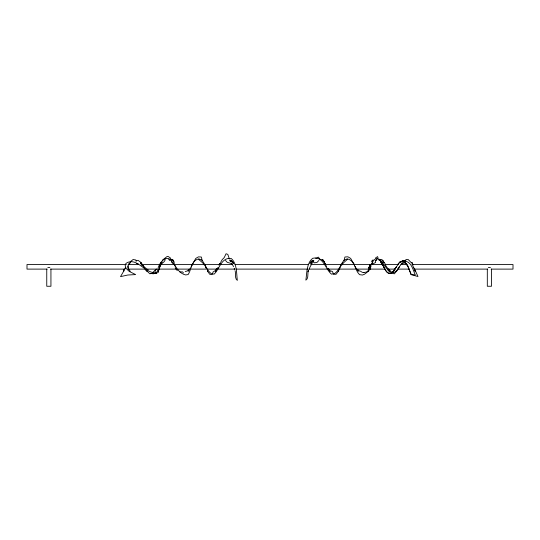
<?xml version="1.0" encoding="UTF-8"?>
<svg xmlns="http://www.w3.org/2000/svg" width="540" height="540" viewBox="0 0 540 540"><rect width="100%" height="100%" fill="white"/><g stroke="black" fill="none" stroke-linecap="round" stroke-linejoin="round"><path stroke-width="0.81" d="M405.655 260.861L405.932 259.45L408.152 259.497L411.264 262.69M411.176 274.631L407.693 265.856L405.054 262.251L407.815 266.031L411.176 274.631L417.98 276.534L414.443 268.684M344.014 260.651L344.912 257L347.929 256.817L350.663 258.417L354.368 264.863M308.401 270.553C307.24 273.26 308.867 278.546 305.856 280.145C306.862 274.111 306.443 263.101 312.687 258.289C323.582 255.879 325.235 269.109 331.493 274.158L334.706 273.578C339.343 270.162 340.571 264.202 344.277 260.03L347.288 258.849C355.259 260.422 354.557 270.162 359.64 274.685L362.475 275.036C370.264 272.909 369.657 262.825 375.536 258.768L378.331 258.89L381.26 260.901L388.152 270.446L389.846 272.12L392.256 272.882C399.033 272.086 399.269 262.359 405.796 261.279C411.824 262.73 412.965 270.101 415.314 274.921L411.19 274.57M160.562 264.749L157.964 272.437L160.4 265.133L160.09 265.626L162.23 261.913M369.002 267.82L370.096 264.809L368.726 268.184L370.049 265.16M212.348 273.996L213.104 271.991L215.433 270.493L216.851 268.434M308.327 270.79L308.036 271.532L308.394 270.79M308.772 269.649L311.918 263.311M371.034 266.315L370.292 267.948M371.648 264.89L372.735 262.447M130.255 271.323L128.142 268.468L127.967 266.065L128.945 263.898L130.673 262.319M124.774 269.291L125.395 267.935M311.195 264.755L312.586 261.752M220.091 263.405L219.929 263.75L220.104 263.385M339.829 268.022L340.679 266.362M339.842 268.286L338.418 271.195L336.076 274.273L333.518 274.273L332.485 271.539L329.879 270.614L328.617 268.866M340.436 266.8L341.422 264.816M342.09 263.479L342.536 262.582M369.954 269.629L370.71 268.11M369.88 269.649L370.636 268.144M123.829 271.019L124.018 270.648M123.876 270.135L124.423 269.089L123.863 270.108M193.05 263.392L191.113 266.888M411.77 262.926L411.871 262.521L412.351 263.621M220.556 262.568L222.136 259.733L224.201 257.594L226.071 253.746L227.813 254.394L229.277 258.626M193.266 262.926L195.811 258.39L198.47 256.871L201.366 257.02L202.21 260.678M217.613 268.09L218.005 267.415M123.984 270.668L120.521 276.635L127.778 275.015L135.648 274.583L129.344 271.485L126.056 268.387L125.152 265.606L126.009 263.351C136.472 256.466 144.605 273.091 155.358 272.761L157.066 271.944C158.186 266.666 160.218 260.935 165.578 258.62L168.804 258.498C175.23 262.994 177.005 272.977 185.625 274.928L188.136 274.563C191.632 269.359 191.106 260.51 198.734 258.842L201.704 259.976C205.376 264.182 206.604 270.101 211.14 273.618L214.097 274.151C219.625 269.055 221.434 256.871 231.323 258.559C237.222 263.588 236.459 274.448 237.337 280.382C234.927 278.991 235.643 274.428 235.359 272.153M394.7 269.588L396.252 267.023L392.742 272.113L399.708 262.217L403.981 260.624L403.312 260.428L400.538 262.15L402.516 260.962L404.548 260.766M165.308 259.706L164.153 261.684L160.832 264.492M217.107 268.954L215.312 271.742L215.784 271.046M190.485 267.968L188.197 271.404M399.654 266.382L397.852 269.352M189.27 269.872L189.533 269.447M218.977 265.174L220.158 263.277M161.298 262.555L160.373 263.999M161.305 262.528L160.394 263.952M215.98 270.716L216.682 269.622M159.509 266.274L161.082 263.858M377.44 258.322L375.773 260.712L376.711 259.47M397.022 270.486L396.353 271.451L397.123 270.466M342.016 264.836L343.481 262.845L347.585 259.22M368.368 271.37L369.016 270.608M309.818 263.554L311.843 260.962L310.244 263.081L312.471 260.752L310.743 262.541L313.153 260.672L310.743 262.541M372.148 260.84L371.695 261.414L373.019 259.834M396.151 271.634L394.234 273.895L392.33 272.95L388.476 268.927M392.526 272.201L394.531 269.858M403.981 260.624L399.708 262.217L398.034 264.013M401.531 264.411L402.489 263.344L405.243 262.98M318.938 260.415L317.034 262.379L314.51 262.838L312.026 261.259L313.902 260.894L311.31 261.907M128.945 263.898L130.491 262.413M159.408 266.402L160.906 264.917M156.492 268.994L152.624 272.545M130.822 261.313L133.137 259.504L135.851 260.01L136.161 261.434M162.459 260.098L167.231 256.406L168.251 256.52L170.505 258.046L170.917 259.524M189.088 269.507L187.097 271.033L185.227 271.499M366.633 272.383L368.948 270.621M375.462 258.032L377.602 256.601L378.054 257.938M372.782 263.939L375.631 262.454L375.577 260.982M399.708 262.217L401.558 261.313L403.394 261.374L400.329 261.832L403.238 260.942M151.369 273.281L149.891 273.834L147.609 271.647M150.539 273.348L153.448 273.773L152.152 273.537L156.175 273.314L151.848 273.659M157.113 273.004L153.617 273.55L154.933 273.611L152.152 273.537M155.662 273.301L154.818 273.456L156.175 273.314M363.967 272.498L366.667 272.018M136.202 260.604L138.139 260.354L140.974 262.481L142.513 265.653M391.055 273.436L388.699 273.328L391.055 273.436C384.649 274.064 384.257 265.052 380.828 261.515L386.525 271.694L388.159 273.078M391.912 273.389L389.536 273.517L390.623 273.598M136.627 263.574L137.99 263.513M179.847 271.931L182.608 271.897L183.445 272.957M126.387 264.539L27 264.539L27 269.109L47.216 269.109M128.075 264.539L138.179 264.539M141.554 264.539L159.239 264.539M160.927 264.539L232.517 264.539M235.042 264.539L308.327 264.539M310.851 264.539L382.448 264.539M384.973 264.539L398.446 264.539M400.977 264.539L406.87 264.539M411.925 264.539L513 264.539L513 269.116L491.103 269.109M47.803 267.415L49.896 267.415M488.356 267.415L490.442 267.415M50.584 269.109L124.706 269.109M128.075 269.109L144.923 269.109M147.447 269.109L156.715 269.109M159.239 269.109L176.087 269.109M177.768 269.109L189.56 269.109M191.248 269.109L234.205 269.109M235.886 269.109L307.483 269.109M309.163 269.109L355.495 269.109M357.176 269.109L384.973 269.109M388.341 269.109L395.077 269.109M397.609 269.109L409.401 269.109M414.45 269.109L487.728 269.109M315.596 258.127L316.454 258.208L318.317 257.114L320.362 259.646L322.63 259.74L323.494 261.164M379.033 259.268L381.841 259.578L385.088 263.682M212.099 274.664L209.716 274.266L207.542 271.168M361.793 272.187L363.899 272.646M403.312 260.428L405.554 261.016M361.375 271.499L359.519 270.986L357.494 269.548M229.946 260.037L232.011 261.11L233.429 263.23L231.437 260.861L233.834 263.709M230.094 260.915L232.423 261.988L231.761 261.225M378.743 259.943L380.174 260.739M170.964 259.247L173.502 260.665L174.373 263.453M125.618 268.016L125.267 267.82L125.624 268.016M171.72 259.544L173.502 260.665L173.853 261.893M144.328 267.037L148.142 269.912M232.423 261.988L230.796 260.739L233.429 263.23M173.509 263.925L171.747 262.474L171.329 260.996M143.978 266.645L140.663 263.479L142.85 265.525L141.52 263.79L142.493 265.666M168.595 259.369L170.019 260.665M145.139 269.312L146.124 270.243M404.831 262.163L407.693 265.856M198.673 259.403L202.716 262.879L204.113 264.857M225.497 260.428L227.246 262.339L231.113 263.439L231.964 264.478M145.22 269.291L147.15 271.451L146.286 270.466M411.757 262.332L413.12 264.803M231.437 260.861L232.963 262.67M175.986 268.826L175.176 267.813L177.282 270.655M358.337 271.411L356.049 267.968M328.185 269.129L329.339 270.716M144.214 267.408L141.52 263.79M389.05 270.513L389.867 271.505L385.182 264.776M142.324 264.62L140.812 262.636L143.222 265.91M329.549 271.046L330.055 271.742L327.557 268.09M324.25 261.981L322.65 259.787L324.763 262.575L323.123 260.071M172.739 259.605L173.502 260.665M380.383 261.131L382.759 264.499L380.457 261.306L384.608 268.475M141.014 263.621L142.364 265.619M324.79 263.291L325.64 264.566M231.849 263.311L233.53 266.733M355.077 266.335L355.414 266.888M326.005 265.505L326.585 266.51M353.464 263.344L354.193 264.688M354.173 264.742L353.315 263.115M207.4 270.689L207.637 271.161L207.454 270.695M412.54 264.985L415.125 271.262L414.95 270.648M206.172 268.022L204.66 264.816M205.376 266.362L206.125 268.056M174.501 264.728L175.21 266.315M234.252 268.812L234.61 269.703L234.306 268.616M235.022 270.79L235.305 271.532M229.804 260.003L230.33 261.38M127.967 266.065L128.142 268.468M491.488 269.055L491.488 286.254L487.31 286.254L487.31 269.055M50.935 269.055L50.935 286.254L46.757 286.254L46.757 269.055M338.472 270.695L338.236 271.168L338.54 270.689M155.648 270.513L155 271.249L155.662 270.526M413.829 267.833L413.89 267.813M383.792 262.231L382.563 260.199L383.954 262.555L383.792 262.231M325.033 263.723L324.857 263.385L325.04 263.75"/></g></svg>
